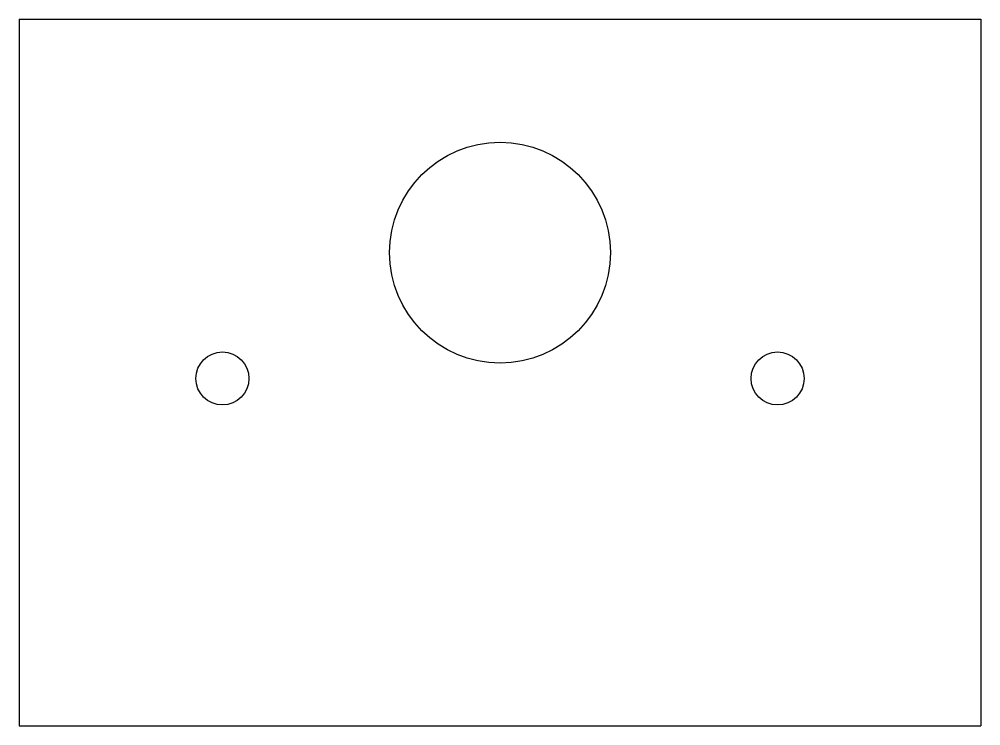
# Model space of a CAD drawing. Header units: millimetres. Extents: x 0 to 76.2, y 0 to 56.
import ezdxf

# ---------------------------------------------------------------- set-up
doc = ezdxf.new("R2010")
doc.units = ezdxf.units.MM

msp = doc.modelspace()

# ---------------------------------------------------------------- linework, layer by layer
for p, q in [((0, 56), (76.2, 56)), ((0, 56), (0, 0)), ((76.2, 56), (76.2, 0)), ((0, 0), (76.2, 0))]:
    msp.add_line(p, q)
for centre, radius in [((38.1, 37.5), 8.75), ((16.1, 27.525), 2.1), ((60.1, 27.525), 2.1)]:
    msp.add_circle(centre, radius)

doc.saveas('drawing.dxf')
